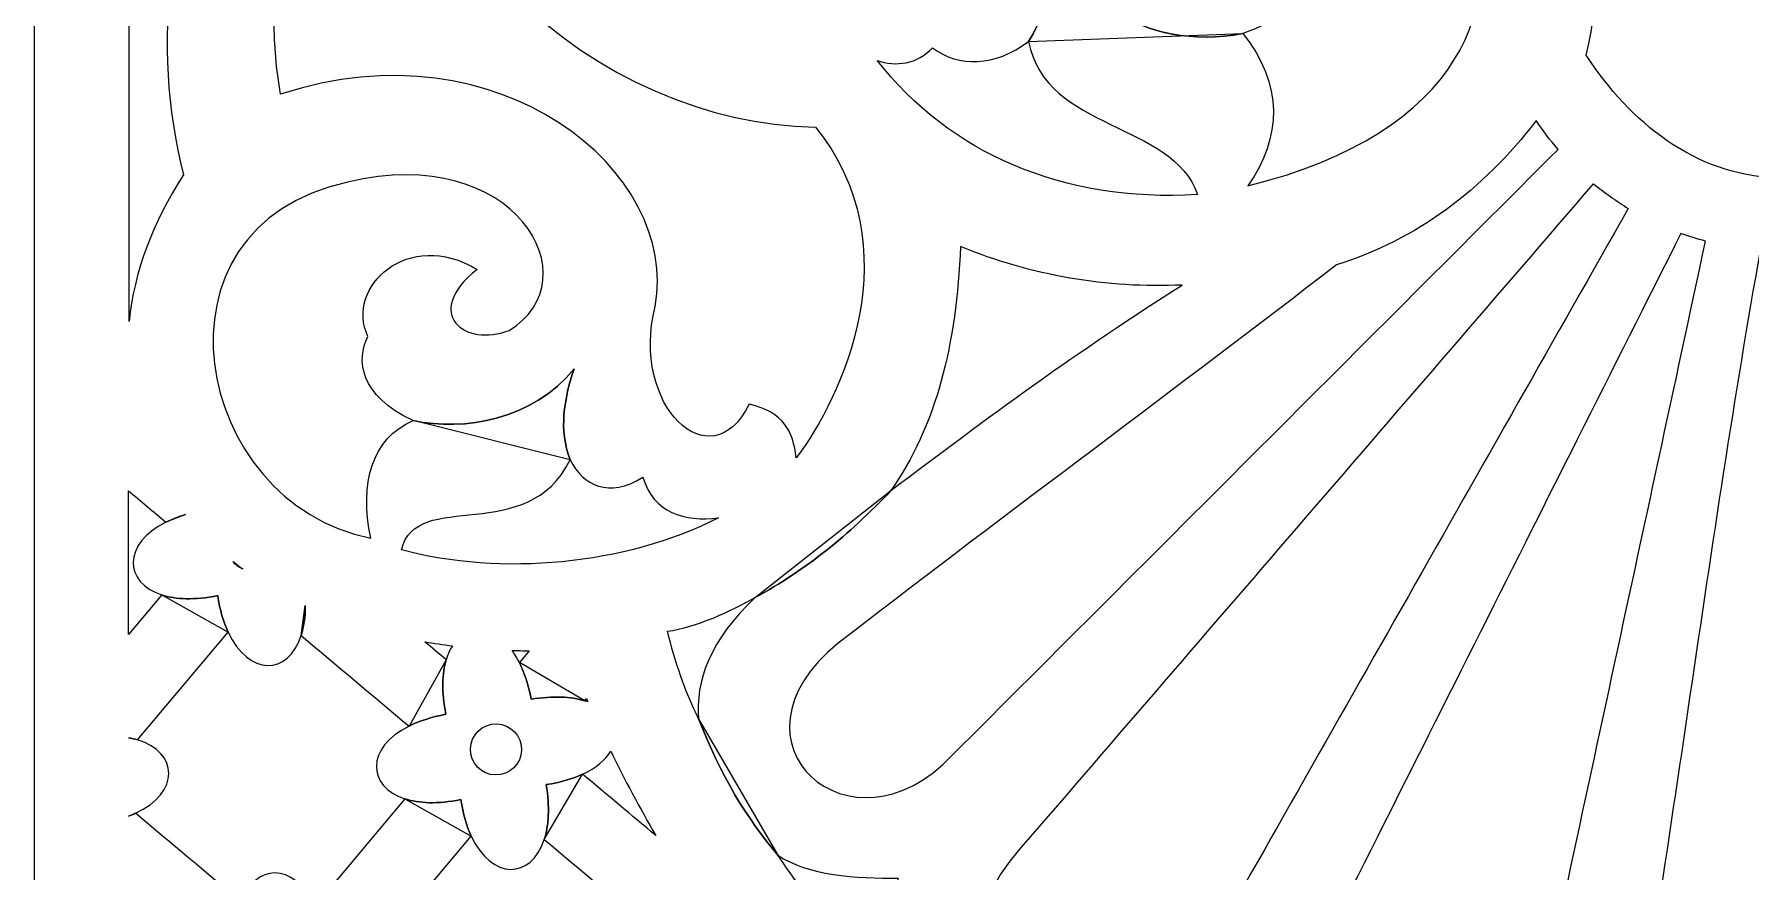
# Model space of a CAD drawing. Header units: centimetres. Extents: x -6 to 6, y -13.4 to 12.5.
# Drawn here: x -6.01 to -0.09, y -9.79 to -6.9 of the extents above; entities that cross this region are included whole.
import ezdxf

# ---------------------------------------------------------------- set-up
doc = ezdxf.new("R2010")
doc.units = ezdxf.units.CM
doc.header["$MEASUREMENT"] = 0
doc.layers.add('layer 1', color=7, linetype='Continuous')

msp = doc.modelspace()

# ---------------------------------------------------------------- linework, layer by layer
at = {"layer": 'layer 1', "color": 242}
for points, knots in [([(-6.01291, 12.507), (-6.01291, 12.507), (6.01826, 12.507), (6.01826, 12.507), (6.01826, 12.507), (6.01826, 12.507), (6.01826, -13.3845), (6.01826, -13.3845), (6.01826, -13.3845), (6.01826, -13.3845), (-6.01291, -13.3845), (-6.01291, -13.3845), (-6.01291, -13.3845), (-6.01291, -13.3845), (-6.01291, 12.507), (-6.01291, 12.507)], [0, 0, 0, 0, 0.2, 0.2, 0.2, 0.2, 0.4, 0.4, 0.4, 0.4, 0.6, 0.6, 0.6, 0.6, 1, 1, 1, 1]), ([(-1.82235, -7.42147), (-1.70372, -7.2542), (-1.6996, -7.07047), (-1.8388, -6.89497), (-1.8388, -6.89497), (-1.36302, -6.72632), (-1.61394, -6.27112), (-1.91284, -6.38081), (-1.91284, -6.38081), (-1.89262, -6.84047), (-2.52675, -6.45313), (-2.15141, -6.14635), (-2.15141, -6.14635), (-1.20158, -5.57768), (-0.32887, -7.05505), (-1.82235, -7.42147)], [0, 0, 0, 0, 0.2, 0.2, 0.2, 0.2, 0.4, 0.4, 0.4, 0.4, 0.6, 0.6, 0.6, 0.6, 1, 1, 1, 1]), ([(-5.68565, -7.88975), (-5.66805, -7.72123), (-5.60592, -7.54864), (-5.49738, -7.38323), (-5.49738, -7.38323), (-5.61467, -6.92836), (-5.54685, -6.45172), (-5.32564, -5.95702), (-5.32564, -5.95702), (-5.45967, -5.86726), (-5.58179, -5.77208), (-5.68606, -5.66878), (-5.68606, -5.66878), (-5.68606, -5.66878), (-5.68565, -7.88975), (-5.68565, -7.88975)], [0, 0, 0, 0, 0.2, 0.2, 0.2, 0.2, 0.4, 0.4, 0.4, 0.4, 0.6, 0.6, 0.6, 0.6, 1, 1, 1, 1]), ([(-3.3815, -8.36165), (-3.22241, -8.15213), (-2.98069, -7.63277), (-3.31533, -7.21859), (-3.31533, -7.21859), (-4.06979, -7.20644), (-4.83238, -6.53385), (-4.77724, -5.71456), (-4.77724, -5.71456), (-5.05567, -6.14518), (-5.25329, -6.59336), (-5.16227, -7.10428), (-5.16227, -7.10428), (-4.40625, -6.85762), (-3.78258, -7.37301), (-3.86881, -7.83825), (-3.86881, -7.83825), (-3.95607, -8.17918), (-3.67731, -8.44589), (-3.54394, -8.17515), (-3.54394, -8.17515), (-3.42361, -8.20523), (-3.39353, -8.2674), (-3.3815, -8.36165)], [0, 0, 0, 0, 0.1428571, 0.1428571, 0.1428571, 0.1428571, 0.2857143, 0.2857143, 0.2857143, 0.2857143, 0.4285714, 0.4285714, 0.4285714, 0.4285714, 0.5714286, 0.5714286, 0.5714286, 0.5714286, 0.7142857, 0.7142857, 0.7142857, 0.7142857, 1, 1, 1, 1]), ([(0.00277, -6.20577), (-0.16173, -6.4234), (-0.46996, -6.44086), (-0.69705, -6.34115), (-0.69705, -6.34115), (-0.6068, -6.54494), (-0.60097, -6.75455), (-0.65338, -6.96999), (-0.65338, -6.96999), (-0.50017, -7.20398), (-0.27854, -7.38376), (0.00277, -7.39358), (0.00277, -7.39358), (0.28407, -7.38376), (0.50569, -7.20398), (0.6589, -6.96999), (0.6589, -6.96999), (0.6065, -6.75455), (0.61232, -6.54494), (0.70257, -6.34115), (0.70257, -6.34115), (0.47549, -6.44086), (0.16725, -6.4234), (0.00277, -6.20577)], [0, 0, 0, 0, 0.1428571, 0.1428571, 0.1428571, 0.1428571, 0.2857143, 0.2857143, 0.2857143, 0.2857143, 0.4285714, 0.4285714, 0.4285714, 0.4285714, 0.5714286, 0.5714286, 0.5714286, 0.5714286, 0.7142857, 0.7142857, 0.7142857, 0.7142857, 1, 1, 1, 1]), ([(-2.57915, -6.92269), (-2.49323, -6.78266), (-2.48174, -6.64263), (-2.50408, -6.50259), (-2.50408, -6.50259), (-2.43123, -6.75861), (-2.19399, -6.95994), (-1.8388, -6.89497), (-1.8388, -6.89497), (-1.8388, -6.89497), (-2.57915, -6.92269), (-2.57915, -6.92269)], [0, 0, 0, 0, 0.25, 0.25, 0.25, 0.25, 0.5, 0.5, 0.5, 0.5, 1, 1, 1, 1]), ([(-3.10232, -6.98808), (-2.85223, -7.30758), (-2.46054, -7.48032), (-1.99604, -7.4513), (-1.99604, -7.4513), (-2.08037, -7.19944), (-2.5189, -7.233), (-2.57915, -6.92269), (-2.57915, -6.92269), (-2.69685, -7.01076), (-2.82026, -7.0123), (-2.91158, -6.94448), (-2.91158, -6.94448), (-2.96141, -7.00028), (-3.03875, -7.01138), (-3.10232, -6.98808)], [0, 0, 0, 0, 0.2, 0.2, 0.2, 0.2, 0.4, 0.4, 0.4, 0.4, 0.6, 0.6, 0.6, 0.6, 1, 1, 1, 1]), ([(-0.82608, -7.19572), (-0.80141, -7.23232), (-0.77999, -7.26169), (-0.75035, -7.2953), (-0.75035, -7.2953), (-1.4585, -8.0038), (-2.16665, -8.71229), (-2.8748, -9.42078), (-2.8748, -9.42078), (-3.23132, -9.7459), (-3.67423, -9.30718), (-3.19475, -8.96909), (-3.19475, -8.96909), (-2.65522, -8.55294), (-2.05549, -8.11099), (-1.51595, -7.69484), (-1.51595, -7.69484), (-1.237, -7.60652), (-1.01229, -7.43823), (-0.82608, -7.19572)], [0, 0, 0, 0, 0.1666667, 0.1666667, 0.1666667, 0.1666667, 0.3333333, 0.3333333, 0.3333333, 0.3333333, 0.5, 0.5, 0.5, 0.5, 0.6666667, 0.6666667, 0.6666667, 0.6666667, 1, 1, 1, 1]), ([(-4.86057, -7.9419), (-4.90199, -8.02235), (-4.89023, -8.14672), (-4.70484, -8.23241), (-4.70484, -8.23241), (-4.84629, -8.29265), (-4.89147, -8.44997), (-4.85045, -8.6391), (-4.85045, -8.6391), (-5.46746, -8.51684), (-5.64716, -7.56192), (-4.93079, -7.40897), (-4.93079, -7.40897), (-4.35115, -7.26839), (-4.08278, -7.74533), (-4.37346, -7.92111), (-4.37346, -7.92111), (-4.52409, -7.97969), (-4.6764, -7.86421), (-4.48392, -7.71024), (-4.48392, -7.71024), (-4.71974, -7.56641), (-4.94251, -7.7704), (-4.86057, -7.9419)], [0, 0, 0, 0, 0.1428571, 0.1428571, 0.1428571, 0.1428571, 0.2857143, 0.2857143, 0.2857143, 0.2857143, 0.4285714, 0.4285714, 0.4285714, 0.4285714, 0.5714286, 0.5714286, 0.5714286, 0.5714286, 0.7142857, 0.7142857, 0.7142857, 0.7142857, 1, 1, 1, 1]), ([(-2.02723, -10.17786), (-1.52089, -9.2851), (-1.01455, -8.39234), (-0.50821, -7.49959), (-0.50821, -7.49959), (-0.55016, -7.47257), (-0.59051, -7.44449), (-0.62798, -7.4145), (-0.62798, -7.4145), (-1.28636, -8.17856), (-1.94472, -8.94262), (-2.6031, -9.70669), (-2.6031, -9.70669), (-3.05672, -10.22061), (-2.5231, -10.75598), (-2.02723, -10.17786)], [0, 0, 0, 0, 0.2, 0.2, 0.2, 0.2, 0.4, 0.4, 0.4, 0.4, 0.6, 0.6, 0.6, 0.6, 1, 1, 1, 1]), ([(-0.32629, -7.58602), (-0.29957, -7.59522), (-0.26993, -7.60499), (-0.2413, -7.61229), (-0.2413, -7.61229), (-0.45622, -8.61369), (-0.67293, -9.61794), (-0.88785, -10.61934), (-0.88785, -10.61934), (-1.08658, -11.35402), (-2.08741, -11.1126), (-1.75495, -10.42657), (-1.75495, -10.42657), (-1.27874, -9.48126), (-0.80252, -8.53132), (-0.32629, -7.58602)], [0, 0, 0, 0, 0.2, 0.2, 0.2, 0.2, 0.4, 0.4, 0.4, 0.4, 0.6, 0.6, 0.6, 0.6, 1, 1, 1, 1]), ([(-3.05576, -8.47527), (-2.89854, -8.25375), (-2.82721, -7.96542), (-2.81466, -7.63138), (-2.81466, -7.63138), (-2.57155, -7.73086), (-2.30633, -7.77707), (-2.04914, -7.76399), (-2.04914, -7.76399), (-2.39925, -7.98602), (-2.72173, -8.2211), (-3.05576, -8.47527)], [0, 0, 0, 0, 0.25, 0.25, 0.25, 0.25, 0.5, 0.5, 0.5, 0.5, 1, 1, 1, 1]), ([(0.00277, -7.64562), (0.00277, -7.64562), (-0.05145, -7.64372), (-0.05145, -7.64372), (-0.05145, -7.64372), (-0.23119, -8.6516), (-0.35672, -9.71182), (-0.53646, -10.71969), (-0.53646, -10.71969), (-0.60702, -11.12973), (-0.41362, -11.37388), (0.00277, -11.37972), (0.00277, -11.37972), (0.41915, -11.37388), (0.61255, -11.12973), (0.54199, -10.71969), (0.54199, -10.71969), (0.36224, -9.71182), (0.23671, -8.6516), (0.05697, -7.64372), (0.05697, -7.64372), (0.05697, -7.64372), (0.00277, -7.64562), (0.00277, -7.64562)], [0, 0, 0, 0, 0.1428571, 0.1428571, 0.1428571, 0.1428571, 0.2857143, 0.2857143, 0.2857143, 0.2857143, 0.4285714, 0.4285714, 0.4285714, 0.4285714, 0.5714286, 0.5714286, 0.5714286, 0.5714286, 0.7142857, 0.7142857, 0.7142857, 0.7142857, 1, 1, 1, 1]), ([(-4.16259, -8.36798), (-4.20228, -8.26332), (-4.18375, -8.15866), (-4.14892, -8.05401), (-4.14892, -8.05401), (-4.28998, -8.2289), (-4.52913, -8.27039), (-4.70484, -8.23241), (-4.70484, -8.23241), (-4.70484, -8.23241), (-4.16259, -8.36798), (-4.16259, -8.36798)], [0, 0, 0, 0, 0.25, 0.25, 0.25, 0.25, 0.5, 0.5, 0.5, 0.5, 1, 1, 1, 1]), ([(-4.16259, -8.36798), (-4.30652, -8.66756), (-4.69647, -8.46505), (-4.74501, -8.67927), (-4.74501, -8.67927), (-4.40024, -8.77048), (-3.97514, -8.73366), (-3.65045, -8.56881), (-3.65045, -8.56881), (-3.76772, -8.58238), (-3.87491, -8.55069), (-3.91154, -8.42823), (-3.91154, -8.42823), (-4.02869, -8.50187), (-4.1174, -8.45668), (-4.16259, -8.36798)], [0, 0, 0, 0, 0.2, 0.2, 0.2, 0.2, 0.4, 0.4, 0.4, 0.4, 0.6, 0.6, 0.6, 0.6, 1, 1, 1, 1]), ([(-5.68763, -8.97177), (-5.68763, -8.97177), (-5.57259, -8.83467), (-5.57259, -8.83467), (-5.57259, -8.83467), (-5.70372, -8.79226), (-5.70954, -8.65877), (-5.55844, -8.5833), (-5.55844, -8.5833), (-5.6015, -8.54717), (-5.64457, -8.51104), (-5.68763, -8.47491), (-5.68763, -8.47491), (-5.68763, -8.47491), (-5.68763, -8.97177), (-5.68763, -8.97177)], [0, 0, 0, 0, 0.2, 0.2, 0.2, 0.2, 0.4, 0.4, 0.4, 0.4, 0.6, 0.6, 0.6, 0.6, 1, 1, 1, 1]), ([(-3.52191, -8.84304), (-3.34824, -8.74735), (-3.20006, -8.62898), (-3.05576, -8.47527), (-3.05576, -8.47527), (-3.05576, -8.47527), (-3.52191, -8.84304), (-3.52191, -8.84304)], [0, 0, 0, 0, 0.3333333, 0.3333333, 0.3333333, 0.3333333, 1, 1, 1, 1]), ([(-5.49072, -8.55689), (-5.51604, -8.56447), (-5.53859, -8.57339), (-5.55844, -8.5833), (-5.55844, -8.5833), (-5.55844, -8.5833), (-5.49072, -8.55689), (-5.49072, -8.55689)], [0, 0, 0, 0, 0.3333333, 0.3333333, 0.3333333, 0.3333333, 1, 1, 1, 1]), ([(-5.29292, -8.7452), (-5.30471, -8.73655), (-5.31624, -8.72773), (-5.32752, -8.71876), (-5.32752, -8.71876), (-5.31836, -8.73031), (-5.30642, -8.7394), (-5.29292, -8.7452)], [0, 0, 0, 0, 0.3333333, 0.3333333, 0.3333333, 0.3333333, 1, 1, 1, 1]), ([(-5.57259, -8.83467), (-5.52454, -8.85021), (-5.45972, -8.85355), (-5.37958, -8.83729), (-5.37958, -8.83729), (-5.37208, -8.88724), (-5.35956, -8.92912), (-5.34378, -8.96325), (-5.34378, -8.96325), (-5.34378, -8.96325), (-5.57259, -8.83467), (-5.57259, -8.83467)], [0, 0, 0, 0, 0.25, 0.25, 0.25, 0.25, 0.5, 0.5, 0.5, 0.5, 1, 1, 1, 1]), ([(-5.09158, -8.97504), (-5.08232, -8.94632), (-5.07707, -8.91177), (-5.07724, -8.8716), (-5.07724, -8.8716), (-5.07724, -8.8716), (-5.09158, -8.97504), (-5.09158, -8.97504)], [0, 0, 0, 0, 0.3333333, 0.3333333, 0.3333333, 0.3333333, 1, 1, 1, 1]), ([(-3.71862, -9.2632), (-3.73075, -9.13418), (-3.67969, -8.98898), (-3.52191, -8.84304), (-3.52191, -8.84304), (-3.60762, -8.8909), (-3.72706, -8.94692), (-3.82669, -8.96029), (-3.82669, -8.96029), (-3.79928, -9.0661), (-3.76852, -9.16223), (-3.71862, -9.2632)], [0, 0, 0, 0, 0.25, 0.25, 0.25, 0.25, 0.5, 0.5, 0.5, 0.5, 1, 1, 1, 1]), ([(-5.29516, -9.89852), (-5.25435, -9.7631), (-5.11872, -9.75544), (-5.0424, -9.90822), (-5.0424, -9.90822), (-5.0424, -9.90822), (-4.73284, -9.5393), (-4.73284, -9.5393), (-4.73284, -9.5393), (-4.86398, -9.49689), (-4.86979, -9.3634), (-4.7187, -9.28793), (-4.7187, -9.28793), (-4.84299, -9.18363), (-4.96729, -9.07934), (-5.09158, -8.97505), (-5.09158, -8.97505), (-5.13606, -9.11305), (-5.2729, -9.11657), (-5.34378, -8.96325), (-5.34378, -8.96325), (-5.34378, -8.96325), (-5.65635, -9.33576), (-5.65635, -9.33576), (-5.65635, -9.33576), (-5.51401, -9.37871), (-5.50872, -9.51768), (-5.66366, -9.58931), (-5.66366, -9.58931), (-5.54083, -9.69238), (-5.418, -9.79545), (-5.29516, -9.89852)], [0, 0, 0, 0, 0.1111111, 0.1111111, 0.1111111, 0.1111111, 0.2222222, 0.2222222, 0.2222222, 0.2222222, 0.3333333, 0.3333333, 0.3333333, 0.3333333, 0.4444444, 0.4444444, 0.4444444, 0.4444444, 0.5555556, 0.5555556, 0.5555556, 0.5555556, 0.6666667, 0.6666667, 0.6666667, 0.6666667, 0.7777778, 0.7777778, 0.7777778, 0.7777778, 1, 1, 1, 1]), ([(-4.56901, -9.01074), (-4.60158, -9.00672), (-4.63342, -9.00197), (-4.66462, -8.99661), (-4.66462, -8.99661), (-4.63992, -9.01733), (-4.61522, -9.03805), (-4.59052, -9.05877), (-4.59052, -9.05877), (-4.58498, -9.04037), (-4.57767, -9.02434), (-4.56901, -9.01074)], [0, 0, 0, 0, 0.25, 0.25, 0.25, 0.25, 0.5, 0.5, 0.5, 0.5, 1, 1, 1, 1]), ([(-4.59052, -9.05877), (-4.60486, -9.10634), (-4.60753, -9.16964), (-4.59177, -9.24734), (-4.59177, -9.24734), (-4.64236, -9.25675), (-4.68453, -9.27086), (-4.7187, -9.28793), (-4.7187, -9.28793), (-4.7187, -9.28793), (-4.59052, -9.05877), (-4.59052, -9.05877)], [0, 0, 0, 0, 0.25, 0.25, 0.25, 0.25, 0.5, 0.5, 0.5, 0.5, 1, 1, 1, 1]), ([(-4.30362, -9.02777), (-4.3236, -9.0276), (-4.34337, -9.02719), (-4.36294, -9.02656), (-4.36294, -9.02656), (-4.35404, -9.03888), (-4.34558, -9.05281), (-4.33776, -9.06847), (-4.33776, -9.06847), (-4.33776, -9.06847), (-4.30362, -9.02777), (-4.30362, -9.02777)], [0, 0, 0, 0, 0.25, 0.25, 0.25, 0.25, 0.5, 0.5, 0.5, 0.5, 1, 1, 1, 1]), ([(-4.11196, -9.20064), (-4.15902, -9.18644), (-4.22099, -9.18269), (-4.29718, -9.1954), (-4.29718, -9.1954), (-4.30659, -9.14481), (-4.3207, -9.10264), (-4.33776, -9.06847), (-4.33776, -9.06847), (-4.33776, -9.06847), (-4.11196, -9.20064), (-4.11196, -9.20064)], [0, 0, 0, 0, 0.25, 0.25, 0.25, 0.25, 0.5, 0.5, 0.5, 0.5, 1, 1, 1, 1]), ([(-4.10083, -9.20432), (-4.10245, -9.2006), (-4.10408, -9.19688), (-4.10569, -9.19316), (-4.10569, -9.19316), (-4.10569, -9.19316), (-4.11196, -9.20064), (-4.11196, -9.20064), (-4.11196, -9.20064), (-4.10815, -9.20179), (-4.10445, -9.20303), (-4.10083, -9.20432)], [0, 0, 0, 0, 0.25, 0.25, 0.25, 0.25, 0.5, 0.5, 0.5, 0.5, 1, 1, 1, 1]), ([(-4.33153, -9.35333), (-4.33997, -9.30543), (-4.38594, -9.27324), (-4.43384, -9.2817), (-4.43384, -9.2817), (-4.48174, -9.29014), (-4.51392, -9.33609), (-4.50548, -9.384), (-4.50548, -9.384), (-4.49703, -9.4319), (-4.45107, -9.46408), (-4.40317, -9.45564), (-4.40317, -9.45564), (-4.35527, -9.44719), (-4.32308, -9.40123), (-4.33153, -9.35333)], [0, 0, 0, 0, 0.2, 0.2, 0.2, 0.2, 0.4, 0.4, 0.4, 0.4, 0.6, 0.6, 0.6, 0.6, 1, 1, 1, 1]), ([(-3.71862, -9.2632), (-3.64359, -9.45763), (-3.5505, -9.60996), (-3.44506, -9.73348), (-3.44506, -9.73348), (-3.44506, -9.73348), (-3.71862, -9.2632), (-3.71862, -9.2632)], [0, 0, 0, 0, 0.3333333, 0.3333333, 0.3333333, 0.3333333, 1, 1, 1, 1]), ([(-5.65634, -9.33576), (-5.66613, -9.33281), (-5.67656, -9.33031), (-5.68763, -9.32832), (-5.68763, -9.32832), (-5.68763, -9.32832), (-5.65634, -9.33576), (-5.65634, -9.33576)], [0, 0, 0, 0, 0.3333333, 0.3333333, 0.3333333, 0.3333333, 1, 1, 1, 1]), ([(-3.86644, -9.66636), (-3.92174, -9.57143), (-3.97365, -9.4743), (-4.02199, -9.37514), (-4.02199, -9.37514), (-4.04017, -9.40464), (-4.07237, -9.4325), (-4.11928, -9.45419), (-4.11928, -9.45419), (-4.035, -9.52491), (-3.95072, -9.59563), (-3.86644, -9.66636)], [0, 0, 0, 0, 0.25, 0.25, 0.25, 0.25, 0.5, 0.5, 0.5, 0.5, 1, 1, 1, 1]), ([(-4.25184, -9.67968), (-4.2365, -9.63211), (-4.23213, -9.56859), (-4.24524, -9.48999), (-4.24524, -9.48999), (-4.19531, -9.48249), (-4.15342, -9.46997), (-4.11928, -9.45419), (-4.11928, -9.45419), (-4.11928, -9.45419), (-4.25184, -9.67968), (-4.25184, -9.67968)], [0, 0, 0, 0, 0.25, 0.25, 0.25, 0.25, 0.5, 0.5, 0.5, 0.5, 1, 1, 1, 1]), ([(-4.73284, -9.5393), (-4.68479, -9.55485), (-4.61997, -9.55819), (-4.53983, -9.54193), (-4.53983, -9.54193), (-4.53233, -9.59186), (-4.51981, -9.63375), (-4.50403, -9.66789), (-4.50403, -9.66789), (-4.50403, -9.66789), (-4.73284, -9.5393), (-4.73284, -9.5393)], [0, 0, 0, 0, 0.25, 0.25, 0.25, 0.25, 0.5, 0.5, 0.5, 0.5, 1, 1, 1, 1]), ([(-5.68763, -9.59935), (-5.67926, -9.59618), (-5.67127, -9.59282), (-5.66367, -9.58931), (-5.66367, -9.58931), (-5.66367, -9.58931), (-5.68763, -9.59935), (-5.68763, -9.59935)], [0, 0, 0, 0, 0.3333333, 0.3333333, 0.3333333, 0.3333333, 1, 1, 1, 1]), ([(-4.45542, -10.60315), (-4.4146, -10.46772), (-4.27897, -10.46007), (-4.20266, -10.61285), (-4.20266, -10.61285), (-4.20266, -10.61285), (-3.8931, -10.24394), (-3.8931, -10.24394), (-3.8931, -10.24394), (-4.02423, -10.20152), (-4.03004, -10.06803), (-3.87895, -9.99256), (-3.87895, -9.99256), (-4.00325, -9.88827), (-4.12754, -9.78397), (-4.25183, -9.67968), (-4.25183, -9.67968), (-4.29631, -9.81768), (-4.43315, -9.82121), (-4.50403, -9.66789), (-4.50403, -9.66789), (-4.50403, -9.66789), (-4.8166, -10.04039), (-4.8166, -10.04039), (-4.8166, -10.04039), (-4.67427, -10.08335), (-4.66897, -10.22231), (-4.82391, -10.29395), (-4.82391, -10.29395), (-4.70109, -10.39701), (-4.57825, -10.50008), (-4.45542, -10.60315)], [0, 0, 0, 0, 0.1111111, 0.1111111, 0.1111111, 0.1111111, 0.2222222, 0.2222222, 0.2222222, 0.2222222, 0.3333333, 0.3333333, 0.3333333, 0.3333333, 0.4444444, 0.4444444, 0.4444444, 0.4444444, 0.5555556, 0.5555556, 0.5555556, 0.5555556, 0.6666667, 0.6666667, 0.6666667, 0.6666667, 0.7777778, 0.7777778, 0.7777778, 0.7777778, 1, 1, 1, 1]), ([(-3.44506, -9.73348), (-3.33423, -9.89824), (-3.2119, -10.05468), (-3.07926, -10.20166), (-3.07926, -10.20166), (-3.09706, -10.06549), (-3.06181, -9.93863), (-3.02918, -9.8131), (-3.02918, -9.8131), (-3.17343, -9.81467), (-3.34315, -9.80467), (-3.44506, -9.73348)], [0, 0, 0, 0, 0.25, 0.25, 0.25, 0.25, 0.5, 0.5, 0.5, 0.5, 1, 1, 1, 1])]:
    msp.add_open_spline(points, degree=3, knots=knots, dxfattribs=at)
at = {"layer": 'layer 1', "color": 242, "lineweight": 9}
for points, knots in [([(-6.01291, 12.507), (-6.01291, 12.507), (6.01826, 12.507), (6.01826, 12.507), (6.01826, 12.507), (6.01826, 12.507), (6.01826, -13.3845), (6.01826, -13.3845), (6.01826, -13.3845), (6.01826, -13.3845), (-6.01291, -13.3845), (-6.01291, -13.3845), (-6.01291, -13.3845), (-6.01291, -13.3845), (-6.01291, 12.507), (-6.01291, 12.507)], [0, 0, 0, 0, 0.2, 0.2, 0.2, 0.2, 0.4, 0.4, 0.4, 0.4, 0.6, 0.6, 0.6, 0.6, 1, 1, 1, 1]), ([(-1.82235, -7.42147), (-1.70372, -7.2542), (-1.6996, -7.07047), (-1.8388, -6.89497), (-1.8388, -6.89497), (-1.36302, -6.72632), (-1.61394, -6.27112), (-1.91284, -6.38081), (-1.91284, -6.38081), (-1.89262, -6.84047), (-2.52675, -6.45313), (-2.15141, -6.14635), (-2.15141, -6.14635), (-1.20158, -5.57768), (-0.32887, -7.05505), (-1.82235, -7.42147)], [0, 0, 0, 0, 0.2, 0.2, 0.2, 0.2, 0.4, 0.4, 0.4, 0.4, 0.6, 0.6, 0.6, 0.6, 1, 1, 1, 1]), ([(-5.68565, -7.88975), (-5.66805, -7.72123), (-5.60592, -7.54864), (-5.49738, -7.38323), (-5.49738, -7.38323), (-5.61467, -6.92836), (-5.54685, -6.45172), (-5.32564, -5.95702), (-5.32564, -5.95702), (-5.45967, -5.86726), (-5.58179, -5.77208), (-5.68606, -5.66878), (-5.68606, -5.66878), (-5.68606, -5.66878), (-5.68565, -7.88975), (-5.68565, -7.88975)], [0, 0, 0, 0, 0.2, 0.2, 0.2, 0.2, 0.4, 0.4, 0.4, 0.4, 0.6, 0.6, 0.6, 0.6, 1, 1, 1, 1]), ([(-3.3815, -8.36165), (-3.22241, -8.15213), (-2.98069, -7.63277), (-3.31533, -7.21859), (-3.31533, -7.21859), (-4.06979, -7.20644), (-4.83238, -6.53385), (-4.77724, -5.71456), (-4.77724, -5.71456), (-5.05567, -6.14518), (-5.25329, -6.59336), (-5.16227, -7.10428), (-5.16227, -7.10428), (-4.40625, -6.85762), (-3.78258, -7.37301), (-3.86881, -7.83825), (-3.86881, -7.83825), (-3.95607, -8.17918), (-3.67731, -8.44589), (-3.54394, -8.17515), (-3.54394, -8.17515), (-3.42361, -8.20523), (-3.39353, -8.2674), (-3.3815, -8.36165)], [0, 0, 0, 0, 0.1428571, 0.1428571, 0.1428571, 0.1428571, 0.2857143, 0.2857143, 0.2857143, 0.2857143, 0.4285714, 0.4285714, 0.4285714, 0.4285714, 0.5714286, 0.5714286, 0.5714286, 0.5714286, 0.7142857, 0.7142857, 0.7142857, 0.7142857, 1, 1, 1, 1]), ([(0.00277, -6.20577), (-0.16173, -6.4234), (-0.46996, -6.44086), (-0.69705, -6.34115), (-0.69705, -6.34115), (-0.6068, -6.54494), (-0.60097, -6.75455), (-0.65338, -6.96999), (-0.65338, -6.96999), (-0.50017, -7.20398), (-0.27854, -7.38376), (0.00277, -7.39358), (0.00277, -7.39358), (0.28407, -7.38376), (0.50569, -7.20398), (0.6589, -6.96999), (0.6589, -6.96999), (0.6065, -6.75455), (0.61232, -6.54494), (0.70257, -6.34115), (0.70257, -6.34115), (0.47549, -6.44086), (0.16725, -6.4234), (0.00277, -6.20577)], [0, 0, 0, 0, 0.1428571, 0.1428571, 0.1428571, 0.1428571, 0.2857143, 0.2857143, 0.2857143, 0.2857143, 0.4285714, 0.4285714, 0.4285714, 0.4285714, 0.5714286, 0.5714286, 0.5714286, 0.5714286, 0.7142857, 0.7142857, 0.7142857, 0.7142857, 1, 1, 1, 1]), ([(-2.57915, -6.92269), (-2.49323, -6.78266), (-2.48174, -6.64263), (-2.50408, -6.50259), (-2.50408, -6.50259), (-2.43123, -6.75861), (-2.19399, -6.95994), (-1.8388, -6.89497)], [0, 0, 0, 0, 0.3333333, 0.3333333, 0.3333333, 0.3333333, 1, 1, 1, 1]), ([(-3.10232, -6.98808), (-2.85223, -7.30758), (-2.46054, -7.48032), (-1.99604, -7.4513), (-1.99604, -7.4513), (-2.08037, -7.19944), (-2.5189, -7.233), (-2.57915, -6.92269), (-2.57915, -6.92269), (-2.69685, -7.01076), (-2.82026, -7.0123), (-2.91158, -6.94448), (-2.91158, -6.94448), (-2.96141, -7.00028), (-3.03875, -7.01138), (-3.10232, -6.98808)], [0, 0, 0, 0, 0.2, 0.2, 0.2, 0.2, 0.4, 0.4, 0.4, 0.4, 0.6, 0.6, 0.6, 0.6, 1, 1, 1, 1]), ([(-0.82608, -7.19572), (-0.80141, -7.23232), (-0.77999, -7.26169), (-0.75035, -7.2953), (-0.75035, -7.2953), (-1.4585, -8.0038), (-2.16665, -8.71229), (-2.8748, -9.42078), (-2.8748, -9.42078), (-3.23132, -9.7459), (-3.67423, -9.30718), (-3.19475, -8.96909), (-3.19475, -8.96909), (-2.65522, -8.55294), (-2.05549, -8.11099), (-1.51595, -7.69484), (-1.51595, -7.69484), (-1.237, -7.60652), (-1.01229, -7.43823), (-0.82608, -7.19572)], [0, 0, 0, 0, 0.1666667, 0.1666667, 0.1666667, 0.1666667, 0.3333333, 0.3333333, 0.3333333, 0.3333333, 0.5, 0.5, 0.5, 0.5, 0.6666667, 0.6666667, 0.6666667, 0.6666667, 1, 1, 1, 1]), ([(-4.86057, -7.9419), (-4.90199, -8.02235), (-4.89023, -8.14672), (-4.70484, -8.23241), (-4.70484, -8.23241), (-4.84629, -8.29265), (-4.89147, -8.44997), (-4.85045, -8.6391), (-4.85045, -8.6391), (-5.46746, -8.51684), (-5.64716, -7.56192), (-4.93079, -7.40897), (-4.93079, -7.40897), (-4.35115, -7.26839), (-4.08278, -7.74533), (-4.37346, -7.92111), (-4.37346, -7.92111), (-4.52409, -7.97969), (-4.6764, -7.86421), (-4.48392, -7.71024), (-4.48392, -7.71024), (-4.71974, -7.56641), (-4.94251, -7.7704), (-4.86057, -7.9419)], [0, 0, 0, 0, 0.1428571, 0.1428571, 0.1428571, 0.1428571, 0.2857143, 0.2857143, 0.2857143, 0.2857143, 0.4285714, 0.4285714, 0.4285714, 0.4285714, 0.5714286, 0.5714286, 0.5714286, 0.5714286, 0.7142857, 0.7142857, 0.7142857, 0.7142857, 1, 1, 1, 1]), ([(-2.02723, -10.17786), (-1.52089, -9.2851), (-1.01455, -8.39234), (-0.50821, -7.49959), (-0.50821, -7.49959), (-0.55016, -7.47257), (-0.59051, -7.44449), (-0.62798, -7.4145), (-0.62798, -7.4145), (-1.28636, -8.17856), (-1.94472, -8.94262), (-2.6031, -9.70669), (-2.6031, -9.70669), (-3.05672, -10.22061), (-2.5231, -10.75598), (-2.02723, -10.17786)], [0, 0, 0, 0, 0.2, 0.2, 0.2, 0.2, 0.4, 0.4, 0.4, 0.4, 0.6, 0.6, 0.6, 0.6, 1, 1, 1, 1]), ([(-0.32629, -7.58602), (-0.29957, -7.59522), (-0.26993, -7.60499), (-0.2413, -7.61229), (-0.2413, -7.61229), (-0.45622, -8.61369), (-0.67293, -9.61794), (-0.88785, -10.61934), (-0.88785, -10.61934), (-1.08658, -11.35402), (-2.08741, -11.1126), (-1.75495, -10.42657), (-1.75495, -10.42657), (-1.27874, -9.48126), (-0.80252, -8.53132), (-0.32629, -7.58602)], [0, 0, 0, 0, 0.2, 0.2, 0.2, 0.2, 0.4, 0.4, 0.4, 0.4, 0.6, 0.6, 0.6, 0.6, 1, 1, 1, 1]), ([(-3.05576, -8.47527), (-2.89854, -8.25375), (-2.82721, -7.96542), (-2.81466, -7.63138), (-2.81466, -7.63138), (-2.57155, -7.73086), (-2.30633, -7.77707), (-2.04914, -7.76399), (-2.04914, -7.76399), (-2.39925, -7.98602), (-2.72173, -8.2211), (-3.05576, -8.47527)], [0, 0, 0, 0, 0.25, 0.25, 0.25, 0.25, 0.5, 0.5, 0.5, 0.5, 1, 1, 1, 1]), ([(0.00277, -7.64562), (0.00277, -7.64562), (-0.05145, -7.64372), (-0.05145, -7.64372), (-0.05145, -7.64372), (-0.23119, -8.6516), (-0.35672, -9.71182), (-0.53646, -10.71969), (-0.53646, -10.71969), (-0.60702, -11.12973), (-0.41362, -11.37388), (0.00277, -11.37972), (0.00277, -11.37972), (0.41915, -11.37388), (0.61255, -11.12973), (0.54199, -10.71969), (0.54199, -10.71969), (0.36224, -9.71182), (0.23671, -8.6516), (0.05697, -7.64372), (0.05697, -7.64372), (0.05697, -7.64372), (0.00277, -7.64562), (0.00277, -7.64562)], [0, 0, 0, 0, 0.1428571, 0.1428571, 0.1428571, 0.1428571, 0.2857143, 0.2857143, 0.2857143, 0.2857143, 0.4285714, 0.4285714, 0.4285714, 0.4285714, 0.5714286, 0.5714286, 0.5714286, 0.5714286, 0.7142857, 0.7142857, 0.7142857, 0.7142857, 1, 1, 1, 1]), ([(-4.16259, -8.36798), (-4.20228, -8.26332), (-4.18375, -8.15866), (-4.14892, -8.05401), (-4.14892, -8.05401), (-4.28998, -8.2289), (-4.52913, -8.27039), (-4.70484, -8.23241)], [0, 0, 0, 0, 0.3333333, 0.3333333, 0.3333333, 0.3333333, 1, 1, 1, 1]), ([(-4.16259, -8.36798), (-4.30652, -8.66756), (-4.69647, -8.46505), (-4.74501, -8.67927), (-4.74501, -8.67927), (-4.40024, -8.77048), (-3.97514, -8.73366), (-3.65045, -8.56881), (-3.65045, -8.56881), (-3.76772, -8.58238), (-3.87491, -8.55069), (-3.91154, -8.42823), (-3.91154, -8.42823), (-4.02869, -8.50187), (-4.1174, -8.45668), (-4.16259, -8.36798)], [0, 0, 0, 0, 0.2, 0.2, 0.2, 0.2, 0.4, 0.4, 0.4, 0.4, 0.6, 0.6, 0.6, 0.6, 1, 1, 1, 1]), ([(-5.68763, -8.97177), (-5.68763, -8.97177), (-5.57259, -8.83467), (-5.57259, -8.83467), (-5.57259, -8.83467), (-5.70372, -8.79226), (-5.70954, -8.65877), (-5.55844, -8.5833), (-5.55844, -8.5833), (-5.6015, -8.54717), (-5.64457, -8.51104), (-5.68763, -8.47491), (-5.68763, -8.47491), (-5.68763, -8.47491), (-5.68763, -8.97177), (-5.68763, -8.97177)], [0, 0, 0, 0, 0.2, 0.2, 0.2, 0.2, 0.4, 0.4, 0.4, 0.4, 0.6, 0.6, 0.6, 0.6, 1, 1, 1, 1]), ([(-5.29292, -8.7452), (-5.30471, -8.73655), (-5.31624, -8.72773), (-5.32752, -8.71876), (-5.32752, -8.71876), (-5.31836, -8.73031), (-5.30642, -8.7394), (-5.29292, -8.7452)], [0, 0, 0, 0, 0.3333333, 0.3333333, 0.3333333, 0.3333333, 1, 1, 1, 1]), ([(-5.57259, -8.83467), (-5.52454, -8.85021), (-5.45972, -8.85355), (-5.37958, -8.83729), (-5.37958, -8.83729), (-5.37208, -8.88724), (-5.35956, -8.92912), (-5.34378, -8.96325)], [0, 0, 0, 0, 0.3333333, 0.3333333, 0.3333333, 0.3333333, 1, 1, 1, 1]), ([(-3.71862, -9.2632), (-3.73075, -9.13418), (-3.67969, -8.98898), (-3.52191, -8.84304), (-3.52191, -8.84304), (-3.60762, -8.8909), (-3.72706, -8.94692), (-3.82669, -8.96029), (-3.82669, -8.96029), (-3.79928, -9.0661), (-3.76852, -9.16223), (-3.71862, -9.2632)], [0, 0, 0, 0, 0.25, 0.25, 0.25, 0.25, 0.5, 0.5, 0.5, 0.5, 1, 1, 1, 1]), ([(-5.29516, -9.89852), (-5.25435, -9.7631), (-5.11872, -9.75544), (-5.0424, -9.90822), (-5.0424, -9.90822), (-5.0424, -9.90822), (-4.73284, -9.5393), (-4.73284, -9.5393), (-4.73284, -9.5393), (-4.86398, -9.49689), (-4.86979, -9.3634), (-4.7187, -9.28793), (-4.7187, -9.28793), (-4.84299, -9.18363), (-4.96729, -9.07934), (-5.09158, -8.97505), (-5.09158, -8.97505), (-5.13606, -9.11305), (-5.2729, -9.11657), (-5.34378, -8.96325), (-5.34378, -8.96325), (-5.34378, -8.96325), (-5.65635, -9.33576), (-5.65635, -9.33576), (-5.65635, -9.33576), (-5.51401, -9.37871), (-5.50872, -9.51768), (-5.66366, -9.58931), (-5.66366, -9.58931), (-5.54083, -9.69238), (-5.418, -9.79545), (-5.29516, -9.89852)], [0, 0, 0, 0, 0.1111111, 0.1111111, 0.1111111, 0.1111111, 0.2222222, 0.2222222, 0.2222222, 0.2222222, 0.3333333, 0.3333333, 0.3333333, 0.3333333, 0.4444444, 0.4444444, 0.4444444, 0.4444444, 0.5555556, 0.5555556, 0.5555556, 0.5555556, 0.6666667, 0.6666667, 0.6666667, 0.6666667, 0.7777778, 0.7777778, 0.7777778, 0.7777778, 1, 1, 1, 1]), ([(-4.56901, -9.01074), (-4.60158, -9.00672), (-4.63342, -9.00197), (-4.66462, -8.99661), (-4.66462, -8.99661), (-4.63992, -9.01733), (-4.61522, -9.03805), (-4.59052, -9.05877), (-4.59052, -9.05877), (-4.58498, -9.04037), (-4.57767, -9.02434), (-4.56901, -9.01074)], [0, 0, 0, 0, 0.25, 0.25, 0.25, 0.25, 0.5, 0.5, 0.5, 0.5, 1, 1, 1, 1]), ([(-4.59052, -9.05877), (-4.60486, -9.10634), (-4.60753, -9.16964), (-4.59177, -9.24734), (-4.59177, -9.24734), (-4.64236, -9.25675), (-4.68453, -9.27086), (-4.7187, -9.28793)], [0, 0, 0, 0, 0.3333333, 0.3333333, 0.3333333, 0.3333333, 1, 1, 1, 1]), ([(-4.30362, -9.02777), (-4.3236, -9.0276), (-4.34337, -9.02719), (-4.36294, -9.02656), (-4.36294, -9.02656), (-4.35404, -9.03888), (-4.34558, -9.05281), (-4.33776, -9.06847), (-4.33776, -9.06847), (-4.33776, -9.06847), (-4.30362, -9.02777), (-4.30362, -9.02777)], [0, 0, 0, 0, 0.25, 0.25, 0.25, 0.25, 0.5, 0.5, 0.5, 0.5, 1, 1, 1, 1]), ([(-4.11196, -9.20064), (-4.15902, -9.18644), (-4.22099, -9.18269), (-4.29718, -9.1954), (-4.29718, -9.1954), (-4.30659, -9.14481), (-4.3207, -9.10264), (-4.33776, -9.06847)], [0, 0, 0, 0, 0.3333333, 0.3333333, 0.3333333, 0.3333333, 1, 1, 1, 1]), ([(-4.10083, -9.20432), (-4.10245, -9.2006), (-4.10408, -9.19688), (-4.10569, -9.19316), (-4.10569, -9.19316), (-4.10569, -9.19316), (-4.11196, -9.20064), (-4.11196, -9.20064), (-4.11196, -9.20064), (-4.10815, -9.20179), (-4.10445, -9.20303), (-4.10083, -9.20432)], [0, 0, 0, 0, 0.25, 0.25, 0.25, 0.25, 0.5, 0.5, 0.5, 0.5, 1, 1, 1, 1]), ([(-4.33153, -9.35333), (-4.33997, -9.30543), (-4.38594, -9.27324), (-4.43384, -9.2817), (-4.43384, -9.2817), (-4.48174, -9.29014), (-4.51392, -9.33609), (-4.50548, -9.384), (-4.50548, -9.384), (-4.49703, -9.4319), (-4.45107, -9.46408), (-4.40317, -9.45564), (-4.40317, -9.45564), (-4.35527, -9.44719), (-4.32308, -9.40123), (-4.33153, -9.35333)], [0, 0, 0, 0, 0.2, 0.2, 0.2, 0.2, 0.4, 0.4, 0.4, 0.4, 0.6, 0.6, 0.6, 0.6, 1, 1, 1, 1]), ([(-3.86644, -9.66636), (-3.92174, -9.57143), (-3.97365, -9.4743), (-4.02199, -9.37514), (-4.02199, -9.37514), (-4.04017, -9.40464), (-4.07237, -9.4325), (-4.11928, -9.45419), (-4.11928, -9.45419), (-4.035, -9.52491), (-3.95072, -9.59563), (-3.86644, -9.66636)], [0, 0, 0, 0, 0.25, 0.25, 0.25, 0.25, 0.5, 0.5, 0.5, 0.5, 1, 1, 1, 1]), ([(-4.25184, -9.67968), (-4.2365, -9.63211), (-4.23213, -9.56859), (-4.24524, -9.48999), (-4.24524, -9.48999), (-4.19531, -9.48249), (-4.15342, -9.46997), (-4.11928, -9.45419)], [0, 0, 0, 0, 0.3333333, 0.3333333, 0.3333333, 0.3333333, 1, 1, 1, 1]), ([(-4.73284, -9.5393), (-4.68479, -9.55485), (-4.61997, -9.55819), (-4.53983, -9.54193), (-4.53983, -9.54193), (-4.53233, -9.59186), (-4.51981, -9.63375), (-4.50403, -9.66789)], [0, 0, 0, 0, 0.3333333, 0.3333333, 0.3333333, 0.3333333, 1, 1, 1, 1]), ([(-4.45542, -10.60315), (-4.4146, -10.46772), (-4.27897, -10.46007), (-4.20266, -10.61285), (-4.20266, -10.61285), (-4.20266, -10.61285), (-3.8931, -10.24394), (-3.8931, -10.24394), (-3.8931, -10.24394), (-4.02423, -10.20152), (-4.03004, -10.06803), (-3.87895, -9.99256), (-3.87895, -9.99256), (-4.00325, -9.88827), (-4.12754, -9.78397), (-4.25183, -9.67968), (-4.25183, -9.67968), (-4.29631, -9.81768), (-4.43315, -9.82121), (-4.50403, -9.66789), (-4.50403, -9.66789), (-4.50403, -9.66789), (-4.8166, -10.04039), (-4.8166, -10.04039), (-4.8166, -10.04039), (-4.67427, -10.08335), (-4.66897, -10.22231), (-4.82391, -10.29395), (-4.82391, -10.29395), (-4.70109, -10.39701), (-4.57825, -10.50008), (-4.45542, -10.60315)], [0, 0, 0, 0, 0.1111111, 0.1111111, 0.1111111, 0.1111111, 0.2222222, 0.2222222, 0.2222222, 0.2222222, 0.3333333, 0.3333333, 0.3333333, 0.3333333, 0.4444444, 0.4444444, 0.4444444, 0.4444444, 0.5555556, 0.5555556, 0.5555556, 0.5555556, 0.6666667, 0.6666667, 0.6666667, 0.6666667, 0.7777778, 0.7777778, 0.7777778, 0.7777778, 1, 1, 1, 1]), ([(-3.44506, -9.73348), (-3.33423, -9.89824), (-3.2119, -10.05468), (-3.07926, -10.20166), (-3.07926, -10.20166), (-3.09706, -10.06549), (-3.06181, -9.93863), (-3.02918, -9.8131), (-3.02918, -9.8131), (-3.17343, -9.81467), (-3.34315, -9.80467), (-3.44506, -9.73348)], [0, 0, 0, 0, 0.25, 0.25, 0.25, 0.25, 0.5, 0.5, 0.5, 0.5, 1, 1, 1, 1])]:
    msp.add_open_spline(points, degree=3, knots=knots, dxfattribs=at)
for points in [[(-3.52191, -8.84304), (-3.34824, -8.74735), (-3.20006, -8.62898), (-3.05576, -8.47527)], [(-5.49072, -8.55689), (-5.51604, -8.56447), (-5.53859, -8.57339), (-5.55844, -8.5833)], [(-5.09158, -8.97504), (-5.08232, -8.94632), (-5.07707, -8.91177), (-5.07724, -8.8716)], [(-3.71862, -9.2632), (-3.64359, -9.45763), (-3.5505, -9.60996), (-3.44506, -9.73348)], [(-5.65634, -9.33576), (-5.66613, -9.33281), (-5.67656, -9.33031), (-5.68763, -9.32832)], [(-5.68763, -9.59935), (-5.67926, -9.59618), (-5.67127, -9.59282), (-5.66367, -9.58931)]]:
    msp.add_open_spline(points, degree=3, dxfattribs=at)

doc.saveas('drawing.dxf')
